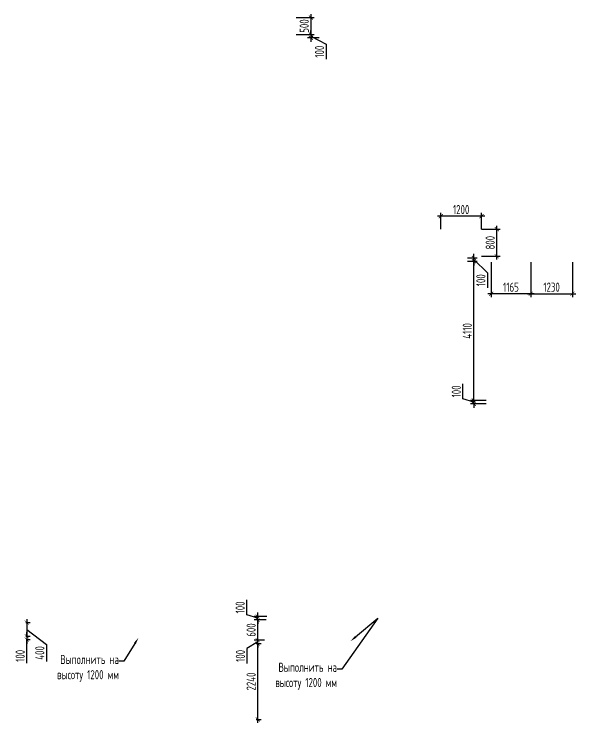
# Model space of a CAD drawing. Header units: millimetres. Extents: x -350007 to 535970, y -888 to 133718.
# Drawn here: x 330026 to 346617, y 61656 to 82586 of the extents above; entities that cross this region are included whole.
import ezdxf
from ezdxf import colors
from ezdxf.entities.mleader import LeaderData, LeaderLine
from ezdxf.math import Vec2, Vec3

# ---------------------------------------------------------------- set-up
doc = ezdxf.new("R2010")
doc.units = ezdxf.units.MM
doc.layers.add('АР_Размеры нов.', color=15, linetype='Continuous', lineweight=0)
doc.styles.add('ISOCPEUR', font='isocpeur.ttf', dxfattribs={"width": 0.7})
doc.styles.get("Standard").update_dxf_attribs({"font": 'arial.ttf'})
doc.dimstyles.new('R_100', dxfattribs={"dimtxt": 270, "dimasz": 120, "dimexe": 100, "dimexo": 0, "dimgap": 60, "dimtad": 1, "dimdec": 0, "dimrnd": 5, "dimzin": 0, "dimdsep": 46, "dimtxsty": 'ISOCPEUR', "dimblk": 'ARCHTICK', "dimcen": 0, "dimdle": 100, "dimclrd": 256, "dimclre": 256, "dimclrt": 256, "dimadec": 0, "dimazin": 0, "dimtfac": 2, "dimtdec": 0, "dimtofl": 0, "dimtmove": 1, "dimatfit": 3, "dimfxl": 1, "dimtvp": 3, "dimtolj": 1, "dimtzin": 0, "dimarcsym": 0})

# ---------------------------------------------------------------- blocks, each defined once
blk = doc.blocks.new('_ArchTick')
at = {"color": 0, "linetype": 'ByBlock', "const_width": 0.15}
blk.add_lwpolyline([(-0.5, -0.5), (0.5, 0.5)], dxfattribs=at)
blk = doc.blocks.new('*D2745')
at = {"layer": 'АР_Размеры нов.', "lineweight": -2, "ltscale": 100, "transparency": 16777216}
for p, q in [((344118, 75266), (344118, 74228)), ((345285, 75266), (345285, 74228)), ((345385, 74328), (344018, 74328))]:
    blk.add_line(p, q, dxfattribs=at)
at = {"layer": 'АР_Размеры нов.', "lineweight": -2, "ltscale": 100, "transparency": 16777216, "xscale": 120, "yscale": 120, "zscale": 120, "rotation": 180}
blk.add_blockref('_ArchTick', (344118, 74328), dxfattribs=at)
at = {"layer": 'АР_Размеры нов.', "lineweight": -2, "ltscale": 100, "transparency": 16777216, "xscale": 120, "yscale": 120, "zscale": 120}
blk.add_blockref('_ArchTick', (345285, 74328), dxfattribs=at)
at = {"layer": 'АР_Размеры нов.', "ltscale": 100, "transparency": 16777216, "insert": (344701, 74523), "char_height": 270, "attachment_point": 5, "style": 'ISOCPEUR'}
blk.add_mtext('\\A1;1165', dxfattribs=at)
blk = doc.blocks.new('*D2804')
at = {"layer": 'АР_Размеры нов.', "lineweight": -2, "ltscale": 100, "transparency": 16777216}
for p, q in [((345285, 75266), (345285, 74228)), ((346517, 75266), (346517, 74228)), ((345185, 74328), (346617, 74328))]:
    blk.add_line(p, q, dxfattribs=at)
at = {"layer": 'АР_Размеры нов.', "lineweight": -2, "ltscale": 100, "transparency": 16777216, "xscale": 120, "yscale": 120, "zscale": 120, "rotation": 180}
blk.add_blockref('_ArchTick', (345285, 74328), dxfattribs=at)
at = {"layer": 'АР_Размеры нов.', "lineweight": -2, "ltscale": 100, "transparency": 16777216, "xscale": 120, "yscale": 120, "zscale": 120}
blk.add_blockref('_ArchTick', (346517, 74328), dxfattribs=at)
at = {"layer": 'АР_Размеры нов.', "ltscale": 100, "transparency": 16777216, "insert": (345901, 74523), "char_height": 270, "attachment_point": 5, "style": 'ISOCPEUR'}
blk.add_mtext('\\A1;1230', dxfattribs=at)
blk = doc.blocks.new('*D3040')
at = {"layer": 'АР_Размеры нов.', "lineweight": -2, "ltscale": 100, "transparency": 16777216}
for p, q in [((343830, 76236), (344382, 76236)), ((344282, 75336), (344282, 76336)), ((343830, 75436), (344382, 75436))]:
    blk.add_line(p, q, dxfattribs=at)
at = {"layer": 'АР_Размеры нов.', "lineweight": -2, "ltscale": 100, "transparency": 16777216, "xscale": 120, "yscale": 120, "zscale": 120}
for p, rotation in [((344282, 76236), 90), ((344282, 75436), 270)]:
    blk.add_blockref('_ArchTick', p, dxfattribs=dict(at, rotation=rotation))
at = {"layer": 'АР_Размеры нов.', "ltscale": 100, "transparency": 16777216, "insert": (344087, 75836), "char_height": 270, "attachment_point": 5, "rotation": 90, "style": 'ISOCPEUR'}
blk.add_mtext('\\A1;800', dxfattribs=at)
blk = doc.blocks.new('*D14668')
at = {"layer": 'АР_Размеры нов.', "lineweight": -2, "transparency": 16777216}
for p, q in [((337220, 61656), (337220, 64096)), ((337172, 63996), (337320, 63996)), ((337172, 61756), (337320, 61756))]:
    blk.add_line(p, q, dxfattribs=at)
at = {"layer": 'АР_Размеры нов.', "lineweight": -2, "transparency": 16777216, "xscale": 120, "yscale": 120, "zscale": 120}
for p, rotation in [((337220, 63996), 90), ((337220, 61756), 270)]:
    blk.add_blockref('_ArchTick', p, dxfattribs=dict(at, rotation=rotation))
at = {"layer": 'АР_Размеры нов.', "transparency": 16777216, "insert": (337025, 62876), "char_height": 270, "attachment_point": 5, "rotation": 90, "style": 'ISOCPEUR'}
blk.add_mtext('\\A1;2240', dxfattribs=at)
blk = doc.blocks.new('*D14669')
at = {"layer": 'АР_Размеры нов.', "lineweight": -2, "transparency": 16777216}
for p, q in [((337418, 64096), (337120, 64096)), ((337220, 64096), (337220, 64216)), ((337220, 63996), (337220, 64096)), ((337220, 64046), (336903, 63854)), ((336903, 63854), (336903, 63412)), ((337172, 63996), (337320, 63996)), ((337220, 63996), (337220, 63876))]:
    blk.add_line(p, q, dxfattribs=at)
at = {"layer": 'АР_Размеры нов.', "lineweight": -2, "transparency": 16777216, "xscale": 120, "yscale": 120, "zscale": 120}
for p, rotation in [((337220, 64096), 270), ((337220, 63996), 90)]:
    blk.add_blockref('_ArchTick', p, dxfattribs=dict(at, rotation=rotation))
at = {"layer": 'АР_Размеры нов.', "transparency": 16777216, "insert": (336708, 63633), "char_height": 270, "attachment_point": 5, "rotation": 90, "style": 'ISOCPEUR'}
blk.add_mtext('\\A1;100', dxfattribs=at)
blk = doc.blocks.new('*D14670')
at = {"layer": 'АР_Размеры нов.', "lineweight": -2, "transparency": 16777216}
for p, q in [((337470, 64696), (337120, 64696)), ((337220, 63996), (337220, 64796)), ((337418, 64096), (337120, 64096))]:
    blk.add_line(p, q, dxfattribs=at)
at = {"layer": 'АР_Размеры нов.', "lineweight": -2, "transparency": 16777216, "xscale": 120, "yscale": 120, "zscale": 120}
for p, rotation in [((337220, 64696), 90), ((337220, 64096), 270)]:
    blk.add_blockref('_ArchTick', p, dxfattribs=dict(at, rotation=rotation))
at = {"layer": 'АР_Размеры нов.', "transparency": 16777216, "insert": (337025, 64396), "char_height": 270, "attachment_point": 5, "rotation": 90, "style": 'ISOCPEUR'}
blk.add_mtext('\\A1;600', dxfattribs=at)
blk = doc.blocks.new('*D14671')
at = {"layer": 'АР_Размеры нов.', "lineweight": -2, "transparency": 16777216}
for p, q in [((336895, 64843), (336895, 65284)), ((337220, 64796), (337220, 64916)), ((337220, 64746), (336895, 64843)), ((337486, 64796), (337120, 64796)), ((337470, 64696), (337120, 64696)), ((337220, 64696), (337220, 64796)), ((337220, 64696), (337220, 64576))]:
    blk.add_line(p, q, dxfattribs=at)
at = {"layer": 'АР_Размеры нов.', "lineweight": -2, "transparency": 16777216, "xscale": 120, "yscale": 120, "zscale": 120}
for p, rotation in [((337220, 64796), 270), ((337220, 64696), 90)]:
    blk.add_blockref('_ArchTick', p, dxfattribs=dict(at, rotation=rotation))
at = {"layer": 'АР_Размеры нов.', "transparency": 16777216, "insert": (336700, 65064), "char_height": 270, "attachment_point": 5, "rotation": 90, "style": 'ISOCPEUR'}
blk.add_mtext('\\A1;100', dxfattribs=at)
blk = doc.blocks.new('*D14672')
at = {"layer": 'АР_Размеры нов.', "lineweight": -2, "transparency": 16777216}
for p, q in [((330398, 64716), (330398, 64113)), ((330367, 64616), (330498, 64616)), ((330398, 64415), (330977, 63969)), ((330367, 64213), (330498, 64213)), ((330977, 63969), (330977, 63471))]:
    blk.add_line(p, q, dxfattribs=at)
at = {"layer": 'АР_Размеры нов.', "lineweight": -2, "transparency": 16777216, "xscale": 120, "yscale": 120, "zscale": 120}
for p, rotation in [((330398, 64616), 90), ((330398, 64213), 270)]:
    blk.add_blockref('_ArchTick', p, dxfattribs=dict(at, rotation=rotation))
at = {"layer": 'АР_Размеры нов.', "transparency": 16777216, "insert": (330782, 63720), "char_height": 270, "attachment_point": 5, "rotation": 90, "style": 'ISOCPEUR'}
blk.add_mtext('\\A1;400', dxfattribs=at)
blk = doc.blocks.new('*D14673')
at = {"layer": 'АР_Размеры нов.', "lineweight": -2, "transparency": 16777216}
for p, q in [((330398, 64213), (330398, 64333)), ((330398, 64213), (330498, 64213)), ((330398, 64213), (330398, 64113)), ((330398, 64113), (330498, 64113)), ((330398, 64113), (330398, 63993)), ((330398, 63413), (330398, 64113))]:
    blk.add_line(p, q, dxfattribs=at)
at = {"layer": 'АР_Размеры нов.', "lineweight": -2, "transparency": 16777216, "xscale": 120, "yscale": 120, "zscale": 120}
for p, rotation in [((330398, 64213), 270), ((330398, 64113), 90)]:
    blk.add_blockref('_ArchTick', p, dxfattribs=dict(at, rotation=rotation))
at = {"layer": 'АР_Размеры нов.', "transparency": 16777216, "insert": (330203, 63634), "char_height": 270, "attachment_point": 5, "rotation": 90, "style": 'ISOCPEUR'}
blk.add_mtext('\\A1;100', dxfattribs=at)
blk = doc.blocks.new('*D14687')
at = {"layer": 'АР_Размеры нов.', "lineweight": -2, "transparency": 16777216}
for p, q in [((338355, 82486), (338890, 82486)), ((338790, 82586), (338790, 81886)), ((338355, 81986), (338890, 81986))]:
    blk.add_line(p, q, dxfattribs=at)
at = {"layer": 'АР_Размеры нов.', "lineweight": -2, "transparency": 16777216, "xscale": 120, "yscale": 120, "zscale": 120}
for p, rotation in [((338790, 82486), 90), ((338790, 81986), 270)]:
    blk.add_blockref('_ArchTick', p, dxfattribs=dict(at, rotation=rotation))
at = {"layer": 'АР_Размеры нов.', "transparency": 16777216, "insert": (338595, 82236), "char_height": 270, "attachment_point": 5, "rotation": 90, "style": 'ISOCPEUR'}
blk.add_mtext('\\A1;500', dxfattribs=at)
blk = doc.blocks.new('*D14688')
at = {"layer": 'АР_Размеры нов.', "lineweight": -2, "transparency": 16777216}
for p, q in [((338790, 81986), (338790, 82106)), ((338355, 81986), (338890, 81986)), ((339033, 81886), (338690, 81886)), ((338790, 81986), (338790, 81886)), ((338790, 81936), (339241, 81700)), ((338790, 81886), (338790, 81766)), ((339241, 81700), (339241, 81258))]:
    blk.add_line(p, q, dxfattribs=at)
at = {"layer": 'АР_Размеры нов.', "lineweight": -2, "transparency": 16777216, "xscale": 120, "yscale": 120, "zscale": 120}
for p, rotation in [((338790, 81986), 270), ((338790, 81886), 90)]:
    blk.add_blockref('_ArchTick', p, dxfattribs=dict(at, rotation=rotation))
at = {"layer": 'АР_Размеры нов.', "transparency": 16777216, "insert": (339046, 81479), "char_height": 270, "attachment_point": 5, "rotation": 90, "style": 'ISOCPEUR'}
blk.add_mtext('\\A1;100', dxfattribs=at)
blk = doc.blocks.new('*D14690')
at = {"layer": 'АР_Размеры нов.', "lineweight": -2, "transparency": 16777216}
for p, q in [((343606, 71076), (343606, 75386)), ((343414, 75286), (343706, 75286)), ((343784, 71176), (343506, 71176))]:
    blk.add_line(p, q, dxfattribs=at)
at = {"layer": 'АР_Размеры нов.', "lineweight": -2, "transparency": 16777216, "xscale": 120, "yscale": 120, "zscale": 120}
for p, rotation in [((343606, 75286), 90), ((343606, 71176), 270)]:
    blk.add_blockref('_ArchTick', p, dxfattribs=dict(at, rotation=rotation))
at = {"layer": 'АР_Размеры нов.', "transparency": 16777216, "insert": (343411, 73231), "char_height": 270, "attachment_point": 5, "rotation": 90, "style": 'ISOCPEUR'}
blk.add_mtext('\\A1;4110', dxfattribs=at)
blk = doc.blocks.new('*D14692')
at = {"layer": 'АР_Размеры нов.', "lineweight": -2, "transparency": 16777216}
for p, q in [((343281, 71223), (343281, 71664)), ((343606, 71126), (343281, 71223)), ((343964, 71176), (343506, 71176)), ((343606, 71176), (343606, 71296)), ((343606, 71176), (343606, 71076)), ((343964, 71076), (343506, 71076)), ((343606, 71076), (343606, 70956))]:
    blk.add_line(p, q, dxfattribs=at)
at = {"layer": 'АР_Размеры нов.', "lineweight": -2, "transparency": 16777216, "xscale": 120, "yscale": 120, "zscale": 120}
for p, rotation in [((343606, 71176), 270), ((343606, 71076), 90)]:
    blk.add_blockref('_ArchTick', p, dxfattribs=dict(at, rotation=rotation))
at = {"layer": 'АР_Размеры нов.', "transparency": 16777216, "insert": (343086, 71444), "char_height": 270, "attachment_point": 5, "rotation": 90, "style": 'ISOCPEUR'}
blk.add_mtext('\\A1;100', dxfattribs=at)
blk = doc.blocks.new('*D14693')
at = {"layer": 'АР_Размеры нов.', "lineweight": -2, "transparency": 16777216}
for p, q in [((343414, 75386), (343706, 75386)), ((343606, 75386), (343606, 75506)), ((343606, 75286), (343606, 75386)), ((343414, 75286), (343706, 75286)), ((343606, 75336), (344006, 74947)), ((343606, 75286), (343606, 75166)), ((344006, 74947), (344006, 74506))]:
    blk.add_line(p, q, dxfattribs=at)
at = {"layer": 'АР_Размеры нов.', "lineweight": -2, "transparency": 16777216, "xscale": 120, "yscale": 120, "zscale": 120}
for p, rotation in [((343606, 75386), 270), ((343606, 75286), 90)]:
    blk.add_blockref('_ArchTick', p, dxfattribs=dict(at, rotation=rotation))
at = {"layer": 'АР_Размеры нов.', "transparency": 16777216, "insert": (343811, 74727), "char_height": 270, "attachment_point": 5, "rotation": 90, "style": 'ISOCPEUR'}
blk.add_mtext('\\A1;100', dxfattribs=at)
blk = doc.blocks.new('*D14694')
at = {"layer": 'АР_Размеры нов.', "lineweight": -2, "transparency": 16777216}
for p, q in [((343930, 76619), (342530, 76619)), ((342630, 76236), (342630, 76719)), ((343830, 76236), (343830, 76719))]:
    blk.add_line(p, q, dxfattribs=at)
at = {"layer": 'АР_Размеры нов.', "lineweight": -2, "transparency": 16777216, "xscale": 120, "yscale": 120, "zscale": 120, "rotation": 180}
blk.add_blockref('_ArchTick', (342630, 76619), dxfattribs=at)
at = {"layer": 'АР_Размеры нов.', "lineweight": -2, "transparency": 16777216, "xscale": 120, "yscale": 120, "zscale": 120}
blk.add_blockref('_ArchTick', (343830, 76619), dxfattribs=at)
at = {"layer": 'АР_Размеры нов.', "transparency": 16777216, "insert": (343230, 76814), "char_height": 270, "attachment_point": 5, "style": 'ISOCPEUR'}
blk.add_mtext('\\A1;1200', dxfattribs=at)

msp = doc.modelspace()

# ---------------------------------------------------------------- dimensions: what is measured, and where the dimension line sits
at = {"layer": 'АР_Размеры нов.'}
for base, p1, p2, picture, middle in [((338790.4, 81986.1), (338354.9, 82485.7), (338354.9, 81986.1), '*D14687', (338595.4, 82235.9)), ((343606, 75285.7), (343783.9, 71175.7), (343414.5, 75285.7), '*D14690', (343411, 73230.7)), ((343606, 71075.7), (343964.1, 71175.7), (343964.1, 71075.7), '*D14692', (343086, 71283.2)), ((337220.3, 64795.7), (337470, 64695.7), (337486.3, 64795.7), '*D14671', (336700.3, 64903.2)), ((337220.3, 64695.7), (337417.9, 64095.7), (337470, 64695.7), '*D14670', (337025.3, 64395.7)), ((337220.3, 63995.7), (337172.1, 61755.7), (337172.1, 63995.7), '*D14668', (337025.3, 62875.7))]:
    dim = msp.add_linear_dim(base=base, p1=p1, p2=p2, angle=90, dimstyle='R_100', override={"dimpost": '\\X'}, dxfattribs=at)
    dim.commit()
    dim.dimension.update_dxf_attribs({"geometry": picture, "text_midpoint": middle})
for base, p1, p2, picture, middle in [((338790.4, 81886.1), (338354.9, 81986.1), (339032.8, 81886.1), '*D14688', (339241.5, 81639.7)), ((343606, 75385.7), (343414.5, 75285.7), (343414.5, 75385.7), '*D14693', (344006, 74887.4)), ((330398.3, 64213.4), (330367, 64615.7), (330367, 64213.4), '*D14672', (330977.4, 63909.2)), ((330398.3, 64113.4), (330398.3, 64213.4), (330398.3, 64113.4), '*D14673', (330323.7, 63634.1)), ((337220.3, 64095.7), (337172.1, 63995.7), (337417.9, 64095.7), '*D14669', (336903, 63793.8))]:
    dim = msp.add_linear_dim(base=base, p1=p1, p2=p2, angle=90, dimstyle='R_100', override={"dimpost": '\\X'}, dxfattribs=at)
    dim.commit()
    dim.dimension.update_dxf_attribs({"geometry": picture, "text_midpoint": middle, "dimtype": 160})
dim = msp.add_linear_dim(base=(342629.6, 76619.2), p1=(343829.6, 76235.8), p2=(342629.6, 76235.7), dimstyle='R_100', override={"dimpost": '\\X'}, dxfattribs=at)
dim.commit()
dim.dimension.update_dxf_attribs({"geometry": '*D14694', "text_midpoint": (343229.6, 76814.2)})
at = {"layer": 'АР_Размеры нов.', "ltscale": 100}
dim = msp.add_linear_dim(base=(344281.9, 76235.8), p1=(343829.7, 75435.8), p2=(343829.6, 76235.8), angle=90, dimstyle='R_100', override={"dimpost": '\\X', "dimfxl": 2.5, "dimarcsym": 2}, dxfattribs=at)
dim.commit()
dim.dimension.update_dxf_attribs({"geometry": '*D3040', "text_midpoint": (344281.9, 75835.8), "dimtype": 160})
for base, p2, picture, middle in [((344117.6, 74327.6), (344117.6, 75265.7), '*D2745', (344701.1, 74522.6)), ((346516.6, 74327.6), (346516.6, 75265.7), '*D2804', (345900.6, 74522.6))]:
    dim = msp.add_linear_dim(base=base, p1=(345284.6, 75265.7), p2=p2, dimstyle='R_100', override={"dimpost": '\\X', "dimfxl": 2.5, "dimarcsym": 2}, dxfattribs=at)
    dim.commit()
    dim.dimension.update_dxf_attribs({"geometry": picture, "text_midpoint": middle})

# ---------------------------------------------------------------- leaders
at = {"layer": 'АР_Размеры нов.'}
ml = msp.add_multileader_mtext('Standard', dxfattribs=at)
ml.set_content('{\\fISOCPEUR|b0|i0|c204|p34;\\H0.9x;\\W0.7;Выполнить на высоту \\fISOCPEUR|b0|i0|c0|p34;1200 \\fISOCPEUR|b0|i0|c204|p34;мм}', color=256)
ml.set_leader_properties()
ml.build(insert=Vec2(0, 0))
ml.multileader.update_dxf_attribs({"arrow_head_size": 200})
ctx = ml.context
ctx.base_point, ctx.char_height, ctx.arrow_head_size, ctx.plane_origin = Vec3(337746.7, 63240.6), 300, 200, Vec3(341757.6, 59470.4)
ctx.text_align_type = 2
notes = []
notes.append((ctx, [(1, (1, 1, 0), (339705.7, 63240.6), (-1, 0), 140.6, [(1, [(339960.2, 64065.3), (340768.4, 64748.3)], 0, [])])]))
ctx.mtext.insert, ctx.mtext.width, ctx.mtext.defined_height, ctx.mtext.alignment, ctx.mtext.flow_direction = Vec3(339563.1, 63431.1), 2104.827, 3647.1, 3, 5
ml = msp.add_multileader_mtext('Standard', dxfattribs=at)
ml.set_content('{\\fISOCPEUR|b0|i0|c204|p34;\\H0.9x;\\W0.7;Выполнить на высоту \\fISOCPEUR|b0|i0|c0|p34;1200 \\fISOCPEUR|b0|i0|c204|p34;мм}', color=256)
ml.set_leader_properties()
ml.build(insert=Vec2(0, 0))
ml.multileader.update_dxf_attribs({"arrow_head_size": 200})
ctx = ml.context
ctx.base_point, ctx.char_height, ctx.arrow_head_size, ctx.plane_origin = Vec3(331302.3, 63472.6), 300, 200, Vec3(335364.4, 59580.7)
ctx.text_align_type = 2
notes.append((ctx, [(1, (1, 1, 0), (333261.3, 63472.6), (-1, 0), 140.6, [(0, [(333697.5, 64168.5)], 0, [])])]))
ctx.mtext.insert, ctx.mtext.width, ctx.mtext.defined_height, ctx.mtext.alignment, ctx.mtext.flow_direction = Vec3(333118.7, 63663.1), 2104.827, 3647.1, 3, 5
for ctx, leaders in notes:
    for number, flags, end, landing, length, lines in leaders:
        leader = LeaderData()
        leader.index, (leader.has_last_leader_line, leader.has_dogleg_vector, leader.attachment_direction) = number, flags
        leader.last_leader_point, leader.dogleg_vector, leader.dogleg_length = Vec3(end), Vec3(landing), length
        for number, points, colour, breaks in lines:
            line = LeaderLine()
            line.index, line.vertices, line.color, line.breaks = number, Vec3.list(points), colors.encode_raw_color(colour), breaks
            leader.lines.append(line)
        ctx.leaders.append(leader)

doc.saveas('drawing.dxf')
